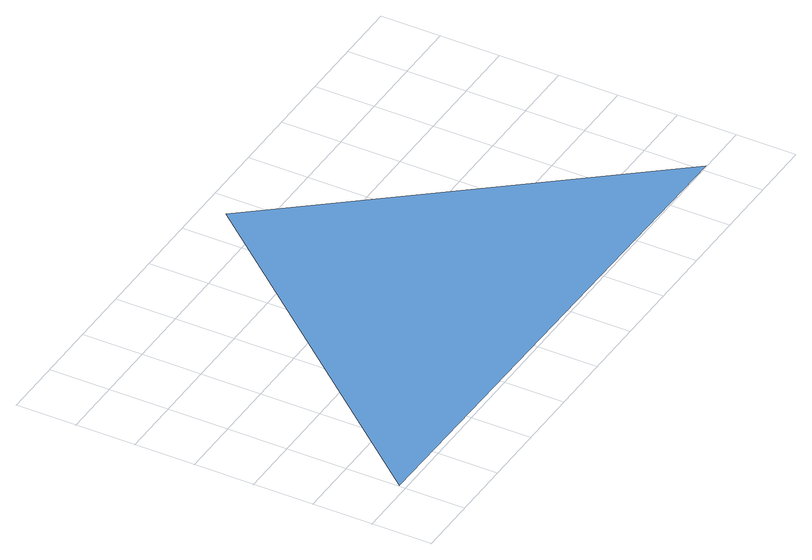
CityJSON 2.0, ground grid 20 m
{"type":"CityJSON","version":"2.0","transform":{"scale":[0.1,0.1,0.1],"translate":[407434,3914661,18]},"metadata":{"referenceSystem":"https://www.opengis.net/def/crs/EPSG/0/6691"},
"CityObjects":{
"waterbody1":{"type":"WaterBody","attributes":{"name":"河川浸水想定区域テスト","class":"1140","function":"5","RiverFloodingRiskAttribute.description":"1","RiverFloodingRiskAttribute.rankOrg":"1"},"geometry":[{"type":"MultiSurface","lod":"1","boundaries":[[[0,1,2]]]}]}
},
"vertices":[
[1823,5,0],[926,1123,0],[6,23,0]
]}
